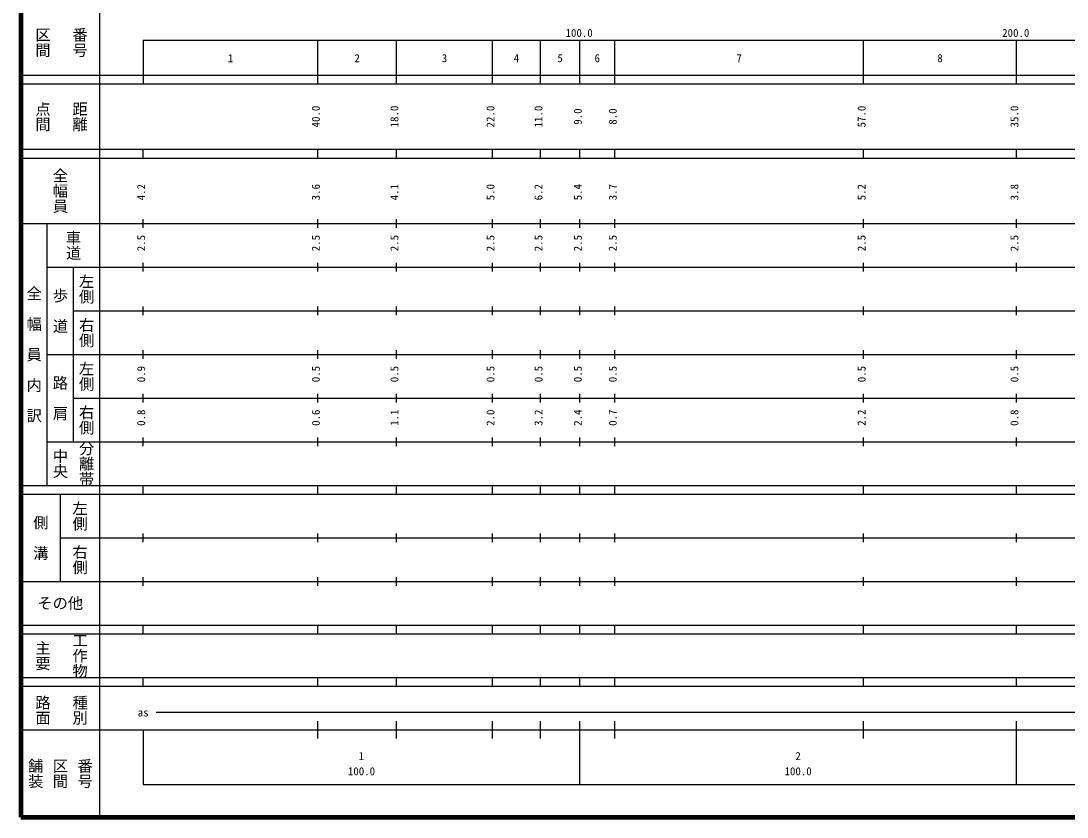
# Model space of a CAD drawing. Units: millimetres on the paper, enlarged 1000 times. Extents: x 40000 to 680000, y 20000 to 380000.
# Drawn here: x 40000 to 279600, y 20000 to 202409 of the extents above; entities that cross this region are included whole.
import ezdxf
from ezdxf.enums import TextEntityAlignment as Align

# ---------------------------------------------------------------- set-up
doc = ezdxf.new("R2010")
doc.units = ezdxf.units.MM
doc.header["$LTSCALE"] = 1000
doc.layers.add('M-TTL', color=2, linetype='Continuous', lineweight=140)
doc.layers.add('M-TTL-BAND', color=7, linetype='Continuous', lineweight=25)
doc.styles.add('@ＭＳ ゴシック', font='')
doc.styles.add('ＭＳ ゴシック', font='')
doc.styles.get('@ＭＳ ゴシック').set_extended_font_data('@MS Gothic')
doc.styles.get('ＭＳ ゴシック').set_extended_font_data('MS Gothic')

msp = doc.modelspace()

# ---------------------------------------------------------------- linework, layer by layer
at = {"layer": 'M-TTL'}
for p, q in [((40000, 380000), (40000, 20000)), ((40000, 20000), (680000, 20000))]:
    msp.add_line(p, q, dxfattribs=at)
at = {"layer": 'M-TTL-BAND'}
for p, q in [((58000, 370000), (58000, 20000)), ((68000, 198000), (579000, 198000)), ((68000, 198000), (68000, 188000)), ((108000, 188000), (108000, 198000)), ((126000, 188000), (126000, 198000)), ((148000, 188000), (148000, 198000)), ((159000, 188000), (159000, 198000)), ((168000, 188000), (168000, 198000)), ((176000, 188000), (176000, 198000)), ((233000, 188000), (233000, 198000)), ((268000, 188000), (268000, 198000)), ((40000, 190000), (579000, 190000)), ((40000, 188000), (579000, 188000)), ((40000, 173000), (579000, 173000)), ((68000, 171000), (68000, 173000)), ((108000, 171000), (108000, 173000)), ((126000, 171000), (126000, 173000)), ((148000, 171000), (148000, 173000)), ((159000, 171000), (159000, 173000)), ((168000, 171000), (168000, 173000)), ((176000, 171000), (176000, 173000)), ((233000, 171000), (233000, 173000)), ((268000, 171000), (268000, 173000)), ((40000, 171000), (579000, 171000)), ((40000, 156000), (579000, 156000)), ((46000, 96000), (46000, 156000)), ((68000, 155000), (68000, 157000)), ((108000, 155000), (108000, 157000)), ((126000, 155000), (126000, 157000)), ((148000, 155000), (148000, 157000)), ((159000, 155000), (159000, 157000)), ((168000, 155000), (168000, 157000)), ((176000, 155000), (176000, 157000)), ((233000, 155000), (233000, 157000)), ((268000, 155000), (268000, 157000)), ((68000, 145000), (68000, 147000)), ((108000, 145000), (108000, 147000)), ((126000, 145000), (126000, 147000)), ((148000, 145000), (148000, 147000)), ((159000, 145000), (159000, 147000)), ((168000, 145000), (168000, 147000)), ((176000, 145000), (176000, 147000)), ((233000, 145000), (233000, 147000)), ((268000, 145000), (268000, 147000)), ((46000, 146000), (579000, 146000)), ((52000, 146000), (52000, 106000)), ((68000, 135000), (68000, 137000)), ((108000, 135000), (108000, 137000)), ((126000, 135000), (126000, 137000)), ((148000, 135000), (148000, 137000)), ((159000, 135000), (159000, 137000)), ((168000, 135000), (168000, 137000)), ((176000, 135000), (176000, 137000)), ((233000, 135000), (233000, 137000)), ((268000, 135000), (268000, 137000)), ((52000, 136000), (579000, 136000)), ((68000, 125000), (68000, 127000)), ((108000, 125000), (108000, 127000)), ((126000, 125000), (126000, 127000)), ((148000, 125000), (148000, 127000)), ((159000, 125000), (159000, 127000)), ((168000, 125000), (168000, 127000)), ((176000, 125000), (176000, 127000)), ((233000, 125000), (233000, 127000)), ((268000, 125000), (268000, 127000)), ((46000, 126000), (579000, 126000)), ((52000, 116000), (579000, 116000)), ((68000, 115000), (68000, 117000)), ((108000, 115000), (108000, 117000)), ((126000, 115000), (126000, 117000)), ((148000, 115000), (148000, 117000)), ((159000, 115000), (159000, 117000)), ((168000, 115000), (168000, 117000)), ((176000, 115000), (176000, 117000)), ((233000, 115000), (233000, 117000)), ((268000, 115000), (268000, 117000)), ((46000, 106000), (579000, 106000)), ((68000, 105000), (68000, 107000)), ((108000, 105000), (108000, 107000)), ((126000, 105000), (126000, 107000)), ((148000, 105000), (148000, 107000)), ((159000, 105000), (159000, 107000)), ((168000, 105000), (168000, 107000)), ((176000, 105000), (176000, 107000)), ((233000, 105000), (233000, 107000)), ((268000, 105000), (268000, 107000)), ((40000, 96000), (579000, 96000)), ((68000, 94000), (68000, 96000)), ((108000, 94000), (108000, 96000)), ((126000, 94000), (126000, 96000)), ((148000, 94000), (148000, 96000)), ((159000, 94000), (159000, 96000)), ((168000, 94000), (168000, 96000)), ((176000, 94000), (176000, 96000)), ((233000, 94000), (233000, 96000)), ((268000, 94000), (268000, 96000)), ((40000, 94000), (579000, 94000)), ((49000, 94000), (49000, 74000)), ((49000, 84000), (579000, 84000)), ((68000, 83000), (68000, 85000)), ((108000, 83000), (108000, 85000)), ((126000, 83000), (126000, 85000)), ((148000, 83000), (148000, 85000)), ((159000, 83000), (159000, 85000)), ((168000, 83000), (168000, 85000)), ((176000, 83000), (176000, 85000)), ((233000, 83000), (233000, 85000)), ((268000, 83000), (268000, 85000)), ((68000, 73000), (68000, 75000)), ((108000, 73000), (108000, 75000)), ((126000, 73000), (126000, 75000)), ((148000, 73000), (148000, 75000)), ((159000, 73000), (159000, 75000)), ((168000, 73000), (168000, 75000)), ((176000, 73000), (176000, 75000)), ((233000, 73000), (233000, 75000)), ((268000, 73000), (268000, 75000)), ((40000, 74000), (579000, 74000)), ((40000, 64000), (579000, 64000)), ((68000, 62000), (68000, 64000)), ((108000, 62000), (108000, 64000)), ((126000, 62000), (126000, 64000)), ((148000, 62000), (148000, 64000)), ((159000, 62000), (159000, 64000)), ((168000, 62000), (168000, 64000)), ((176000, 62000), (176000, 64000)), ((233000, 62000), (233000, 64000)), ((268000, 62000), (268000, 64000)), ((40000, 62000), (579000, 62000)), ((40000, 52000), (579000, 52000)), ((68000, 50000), (68000, 52000)), ((108000, 50000), (108000, 52000)), ((126000, 50000), (126000, 52000)), ((148000, 50000), (148000, 52000)), ((159000, 50000), (159000, 52000)), ((168000, 50000), (168000, 52000)), ((176000, 50000), (176000, 52000)), ((233000, 50000), (233000, 52000)), ((268000, 50000), (268000, 52000)), ((40000, 50000), (579000, 50000)), ((71000, 44000), (565000, 44000)), ((108000, 38000), (108000, 42000)), ((126000, 38000), (126000, 42000)), ((148000, 38000), (148000, 42000)), ((159000, 38000), (159000, 42000)), ((168000, 27500), (168000, 42000)), ((176000, 38000), (176000, 42000)), ((233000, 38000), (233000, 42000)), ((268000, 27500), (268000, 42000)), ((40000, 40000), (579000, 40000)), ((68000, 40000), (68000, 27500)), ((68000, 27500), (579000, 27500))]:
    msp.add_line(p, q, dxfattribs=at)

# ---------------------------------------------------------------- texts
at = {"layer": 'M-TTL-BAND', "style": '@ＭＳ ゴシック'}
for s, p in [('区間', (45000, 197500)), ('番号', (53500, 197500)), ('点間', (45000, 180500)), ('距離', (53500, 180500)), ('全幅員', (49000, 163500)), ('車道', (52000, 151000)), ('左側', (55000, 141000)), ('全\u3000幅\u3000員\u3000内\u3000訳', (43000, 126000)), ('歩\u3000道', (49000, 136000)), ('右側', (55000, 131000)), ('左側', (55000, 121000)), ('路\u3000肩', (49000, 116000)), ('右側', (55000, 111000)), ('分離帯', (55000, 101000)), ('中央', (49000, 101000)), ('左側', (53500, 89000)), ('側\u3000溝', (44500, 84000)), ('右側', (53500, 79000)), ('主要', (45000, 57000)), ('工作物', (53500, 57000)), ('路面', (45000, 44500)), ('種別', (53500, 44500)), ('舗装', (43333, 30000)), ('区間', (49000, 30000)), ('番号', (54667, 30000))]:
    msp.add_text(s, height=2566, rotation=270, dxfattribs=at).set_placement(p, align=Align.MIDDLE_CENTER)
at = {"layer": 'M-TTL-BAND', "style": 'ＭＳ ゴシック'}
for s, p in [('100.0', (167844, 198195)), ('200.0', (267844, 198195)), ('1', (88000, 192405)), ('2', (117000, 192405)), ('3', (137000, 192405)), ('4', (153500, 192405)), ('5', (163500, 192405)), ('6', (172000, 192405)), ('7', (204500, 192405)), ('8', (250500, 192405)), ('as', (68000, 42500)), ('1', (118000, 32523)), ('2', (218000, 32523)), ('100.0', (118000, 29033)), ('100.0', (218000, 29033))]:
    msp.add_text(s, height=1833, dxfattribs=at).set_placement(p, align=Align.BOTTOM_CENTER)
for s, p in [('40.0', (109000, 180500)), ('18.0', (127000, 180500)), ('22.0', (149000, 180500)), ('11.0', (160000, 180500)), ('9.0', (169000, 180500)), ('8.0', (177000, 180500)), ('57.0', (234000, 180500)), ('35.0', (269000, 180500)), ('4.2', (69000, 163174)), ('3.6', (109000, 163174)), ('4.1', (127000, 163174)), ('5.0', (149000, 163174)), ('6.2', (160000, 163174)), ('5.4', (169000, 163174)), ('3.7', (177000, 163174)), ('5.2', (234000, 163174)), ('3.8', (269000, 163174)), ('2.5', (69000, 151500)), ('2.5', (109000, 151500)), ('2.5', (127000, 151500)), ('2.5', (149000, 151500)), ('2.5', (160000, 151500)), ('2.5', (169000, 151500)), ('2.5', (177000, 151500)), ('2.5', (234000, 151500)), ('2.5', (269000, 151500)), ('0.9', (69000, 121500)), ('0.5', (109000, 121500)), ('0.5', (127000, 121500)), ('0.5', (149000, 121500)), ('0.5', (160000, 121500)), ('0.5', (169000, 121500)), ('0.5', (177000, 121500)), ('0.5', (234000, 121500)), ('0.5', (269000, 121500)), ('0.8', (69000, 111500)), ('0.6', (109000, 111500)), ('1.1', (127000, 111500)), ('2.0', (149000, 111500)), ('3.2', (160000, 111500)), ('2.4', (169000, 111500)), ('0.7', (177000, 111500)), ('2.2', (234000, 111500)), ('0.8', (269000, 111500))]:
    msp.add_text(s, height=1833, rotation=90, dxfattribs=at).set_placement(p, align=Align.BOTTOM_CENTER)
msp.add_text('その他', height=2566, dxfattribs=at).set_placement((49000, 69000), align=Align.MIDDLE_CENTER)

doc.saveas('drawing.dxf')
